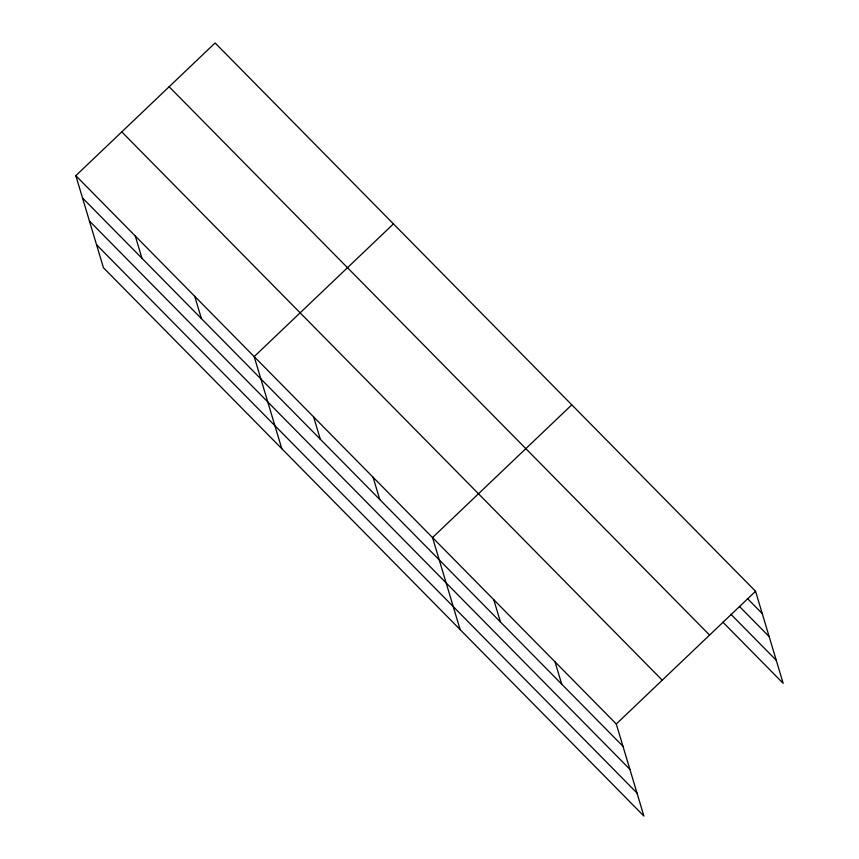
<?xml version="1.0" encoding="UTF-8"?>
<svg xmlns="http://www.w3.org/2000/svg" width="859" height="859" viewBox="0 0 859 859"><rect width="100%" height="100%" fill="white"/><g stroke="black" fill="none" stroke-linecap="round" stroke-linejoin="round"><path stroke-width="1.29" d="M75.828 175.676L616.279 723.987L643.896 816.05L103.445 267.729L75.828 175.676L215.104 42.95L755.555 591.271L783.172 683.324L722.849 622.12M393.454 223.898L254.178 356.614L281.795 448.677M571.804 404.836L432.528 537.562L460.145 629.626M616.279 723.987L755.555 591.271M747.394 598.498L762.244 613.562M739.449 606.454L769.149 636.583M730.794 614.164L776.268 660.303M169.148 86.748L709.588 635.069M121.785 131.878L662.235 680.188M82.518 197.967L622.968 746.288M89.422 220.988L629.872 769.31M96.541 244.708L636.991 793.029M555.021 661.849L561.711 684.14M493.775 599.711L500.464 622.002M373.074 477.25L379.764 499.541M313.621 416.937L320.31 439.228M194.725 296.301L201.414 318.603M135.282 235.989L141.96 258.28"/></g></svg>
